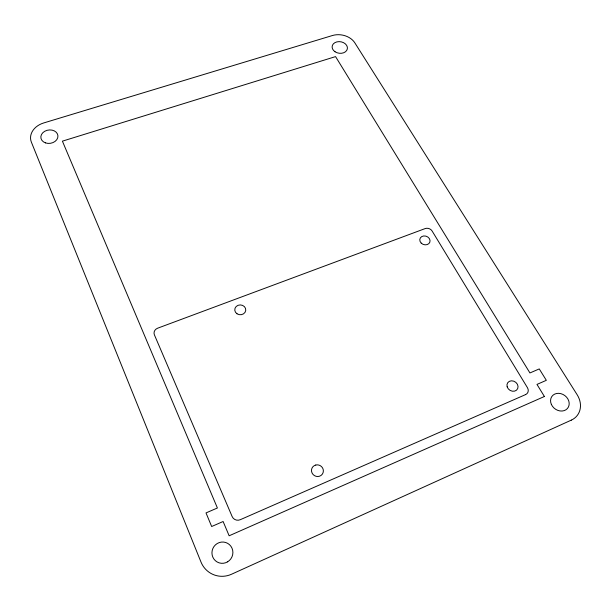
<?xml version="1.0" encoding="UTF-8"?>
<svg xmlns="http://www.w3.org/2000/svg" width="611" height="611" viewBox="0 0 611 611"><rect width="100%" height="100%" fill="white"/><g stroke="black" fill="none" stroke-linecap="round" stroke-linejoin="round"><path stroke-width="0.92" d="M571.331 420.116L231.523 574.241A23.638 23.042 -65.6 0 1 201.004 562.074L31.39 142.187A18.91 14.779 -8.1 0 1 43.717 122.948L332.384 35.537A16.932 12.747 9 0 1 354.815 42.831L577.151 394.737A21.393 17.933 36.7 0 1 571.331 420.116M544.401 396.493L229.148 535.786L223.114 521.511L211.666 526.514L206.014 512.919L217.401 507.993L62.406 141.156L335.561 56.602L529.936 372.947L539.261 368.922L546.333 380.325L536.977 384.411L544.401 396.493M525.636 394.569L240.238 519.717A6.171 6.118 -39.3 0 1 232.149 516.555L154.392 334.836A5.659 5.064 -8.8 0 1 157.661 328.191L425.149 228.583A5.209 4.315 18.7 0 1 432.092 230.981L527.43 387.657A5.835 4.964 34.6 0 1 525.636 394.569M315.765 465.032L314.352 465.59A6.011 5.766 31 0 0 312.099 473.082A6.011 5.766 31 0 0 319.599 476.19A6.011 5.766 31 0 0 323.127 469.233L322.501 467.82A6.011 5.766 31 0 0 315.765 465.032M45.497 142.89A8.592 6.713 -8.1 0 0 57.938 135.863A8.592 6.713 -8.1 0 0 44.74 131.273A8.592 6.713 -8.1 0 0 45.497 142.89M551.351 404.36A9.852 8.264 36.6 0 0 567.405 408.53A9.852 8.264 36.6 0 0 560.867 393.652A9.852 8.264 36.6 0 0 551.351 404.36M227.636 561.815A10.7 10.433 -65.6 0 0 227.682 543.362A10.7 10.433 -65.6 0 0 211.941 552.856A10.7 10.433 -65.6 0 0 227.636 561.815M335.042 51.752A7.699 5.797 9 0 0 347.354 48.811A7.699 5.797 9 0 0 336.905 41.884A7.699 5.797 9 0 0 335.042 51.752M507.161 386.794A5.812 4.964 33.9 0 0 516.532 390.162A5.812 4.964 33.9 0 0 513.79 381.18A5.812 4.964 33.9 0 0 507.161 386.794M421.208 243.109A5.232 4.361 18.9 0 0 429.861 242.101A5.232 4.361 18.9 0 0 423.675 235.968A5.232 4.361 18.9 0 0 421.208 243.109M236.984 313.764A5.507 4.919 2.4 0 0 245.737 310.449A5.507 4.919 2.4 0 0 238.076 305.309A5.507 4.919 2.4 0 0 236.984 313.764"/></g></svg>
